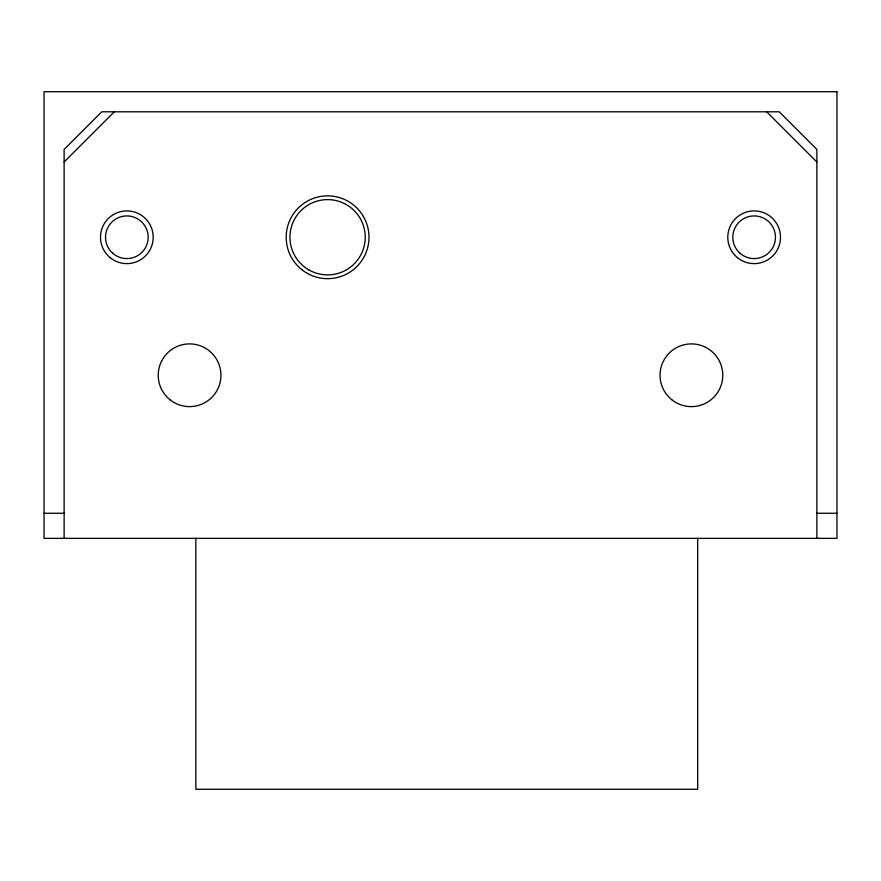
<?xml version="1.0" encoding="UTF-8"?>
<svg xmlns="http://www.w3.org/2000/svg" width="881" height="881" viewBox="0 0 881 881"><rect width="100%" height="100%" fill="white"/><g stroke="black" fill="none" stroke-linecap="round" stroke-linejoin="round"><path stroke-width="1.32" d="M64.126 161.983L114.31 111.799M44.05 513.271L64.126 513.271M816.874 513.271L836.95 513.271M766.69 111.799L816.874 161.983M816.874 538.357L816.874 149.44L779.233 111.799L101.767 111.799L64.126 149.44L64.126 538.357M697.686 538.357L697.686 789.277L195.857 789.277L195.857 538.357M836.95 91.723L44.05 91.723L44.05 538.357L836.95 538.357L836.95 91.723M308.768 269.85A37.641 37.641 0 0 0 365.23 237.253A37.641 37.641 0 0 0 308.768 204.656A37.641 37.641 0 0 0 308.768 269.85M110.268 257.737A26.342 26.342 0 0 0 152.876 241.383A26.342 26.342 0 0 0 117.415 212.662A26.342 26.342 0 0 0 110.268 257.737M737.562 257.737A26.342 26.342 0 0 0 780.17 241.383A26.342 26.342 0 0 0 744.709 212.662A26.342 26.342 0 0 0 737.562 257.737M671.674 399.633A31.364 31.364 0 0 0 722.398 380.163A31.364 31.364 0 0 0 680.176 345.98A31.364 31.364 0 0 0 671.674 399.633M169.846 399.633A31.364 31.364 0 0 0 220.558 380.163A31.364 31.364 0 0 0 178.347 345.98A31.364 31.364 0 0 0 169.846 399.633M302.557 270.236A41.396 41.396 0 0 0 368.665 242.44A41.396 41.396 0 0 0 311.544 199.095A41.396 41.396 0 0 0 302.557 270.236M112.581 253.111A21.331 21.331 0 0 0 147.711 241.691A21.331 21.331 0 0 0 120.268 216.968A21.331 21.331 0 0 0 112.581 253.111M739.875 253.111A21.331 21.331 0 0 0 775.005 241.691A21.331 21.331 0 0 0 747.562 216.968A21.331 21.331 0 0 0 739.875 253.111"/></g></svg>
